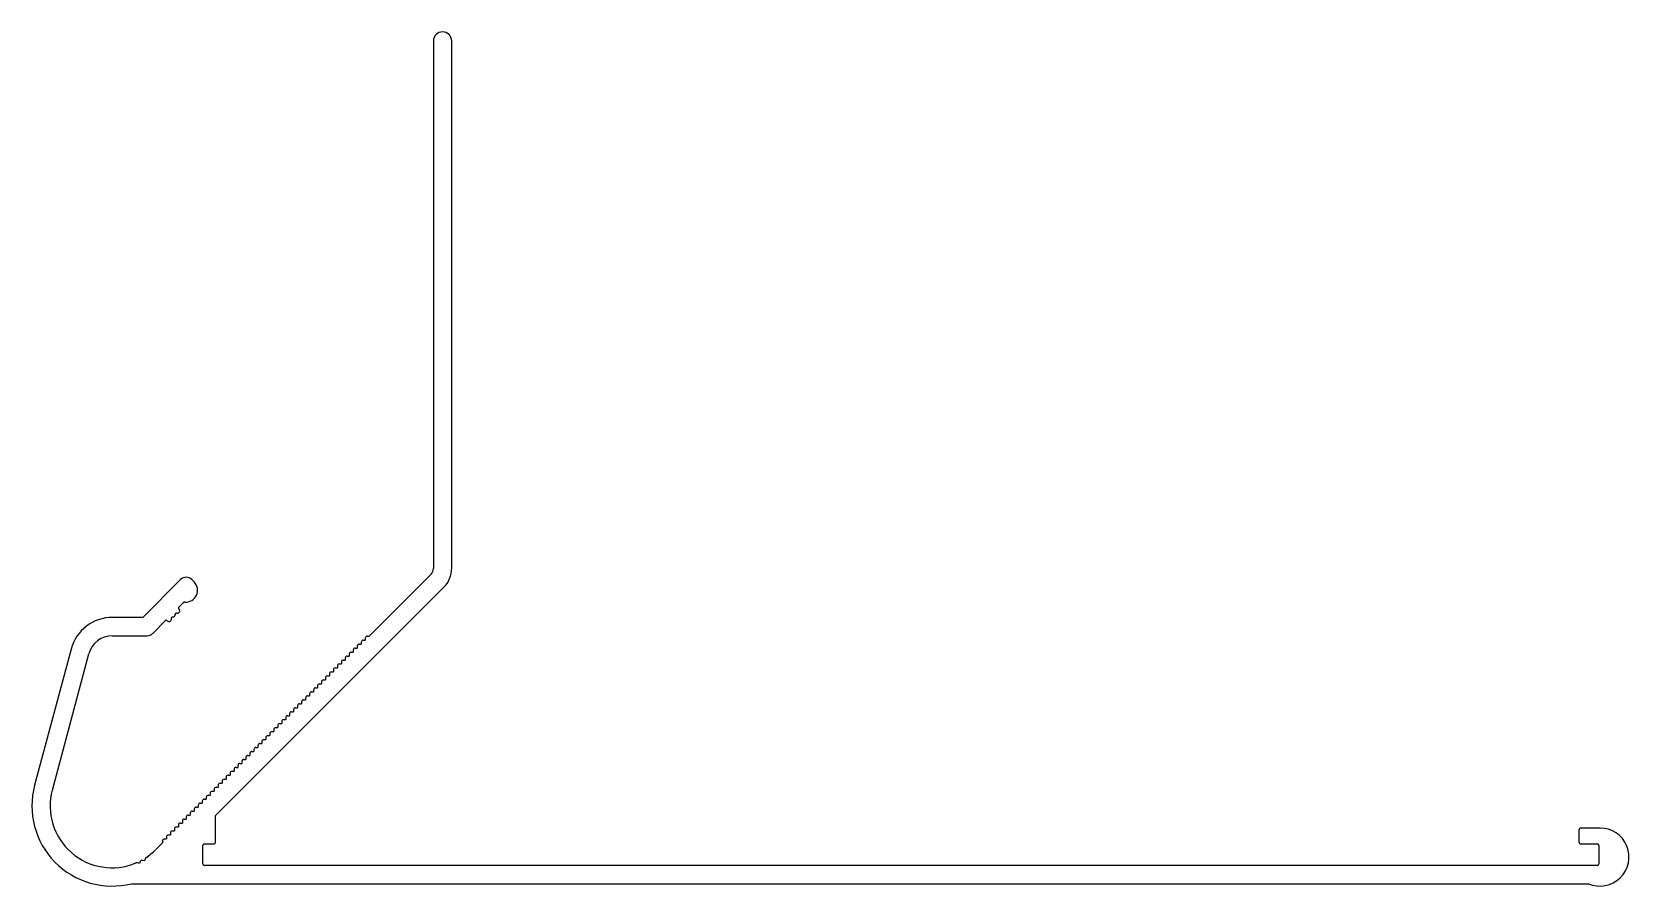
# Model space of a CAD drawing. Extents: x 73 to 273, y 5 to 113.
import ezdxf

# ---------------------------------------------------------------- set-up
doc = ezdxf.new("R2010")
doc.units = 0
doc.layers.get('0').update_dxf_attribs({"linetype": 'CONTINUOUS'})

msp = doc.modelspace()

# ---------------------------------------------------------------- linework, layer by layer
for p, q in [((123.03, 111.66), (123.03, 45.32)), ((125.33, 45.4), (125.33, 111.66)), ((122.74, 44.61), (114.95, 36.82)), ((91.23, 43.94), (86.47, 39.18)), ((92.93, 43.65), (92.65, 43.94)), ((95.63, 14.25), (124.31, 42.93)), ((91.01, 40.45), (91.57, 41.02)), ((86.47, 39.18), (82.67, 39.18)), ((87.72, 37.17), (89.33, 38.78)), ((82.67, 36.88), (87.01, 36.88)), ((114.2, 36.32), (114.45, 36.32)), ((114.45, 36.57), (114.45, 36.32)), ((114.7, 36.82), (114.95, 36.82)), ((77.46, 35.17), (72.87, 18.07)), ((75.1, 17.47), (79.68, 34.58)), ((112.2, 34.32), (112.45, 34.32)), ((112.45, 34.57), (112.45, 34.32)), ((112.7, 34.82), (112.95, 34.82)), ((112.95, 35.07), (112.95, 34.82)), ((113.2, 35.32), (113.45, 35.32)), ((113.45, 35.57), (113.45, 35.32)), ((113.7, 35.82), (113.95, 35.82)), ((113.95, 36.07), (113.95, 35.82)), ((110.2, 32.32), (110.45, 32.32)), ((110.45, 32.57), (110.45, 32.32)), ((110.7, 32.82), (110.95, 32.82)), ((110.95, 33.07), (110.95, 32.82)), ((111.2, 33.32), (111.45, 33.32)), ((111.45, 33.57), (111.45, 33.32)), ((111.7, 33.82), (111.95, 33.82)), ((111.95, 34.07), (111.95, 33.82)), ((108.2, 30.32), (108.45, 30.32)), ((108.45, 30.57), (108.45, 30.32)), ((108.7, 30.82), (108.95, 30.82)), ((108.95, 31.07), (108.95, 30.82)), ((109.2, 31.32), (109.45, 31.32)), ((109.45, 31.57), (109.45, 31.32)), ((109.7, 31.82), (109.95, 31.82)), ((109.95, 32.07), (109.95, 31.82)), ((106.2, 28.32), (106.45, 28.32)), ((106.45, 28.57), (106.45, 28.32)), ((106.7, 28.82), (106.95, 28.82)), ((106.95, 29.07), (106.95, 28.82)), ((107.2, 29.32), (107.45, 29.32)), ((107.45, 29.57), (107.45, 29.32)), ((107.7, 29.82), (107.95, 29.82)), ((107.95, 30.07), (107.95, 29.82)), ((104.2, 26.32), (104.45, 26.32)), ((104.45, 26.57), (104.45, 26.32)), ((104.7, 26.82), (104.95, 26.82)), ((104.95, 27.07), (104.95, 26.82)), ((105.2, 27.32), (105.45, 27.32)), ((105.45, 27.57), (105.45, 27.32)), ((105.7, 27.82), (105.95, 27.82)), ((105.95, 28.07), (105.95, 27.82)), ((102.2, 24.32), (102.45, 24.32)), ((102.45, 24.57), (102.45, 24.32)), ((102.7, 24.82), (102.95, 24.82)), ((102.95, 25.07), (102.95, 24.82)), ((103.2, 25.32), (103.45, 25.32)), ((103.45, 25.57), (103.45, 25.32)), ((103.7, 25.82), (103.95, 25.82)), ((103.95, 26.07), (103.95, 25.82)), ((100.2, 22.32), (100.45, 22.32)), ((100.45, 22.57), (100.45, 22.32)), ((100.7, 22.82), (100.95, 22.82)), ((100.95, 23.07), (100.95, 22.82)), ((101.2, 23.32), (101.45, 23.32)), ((101.45, 23.57), (101.45, 23.32)), ((101.7, 23.82), (101.95, 23.82)), ((101.95, 24.07), (101.95, 23.82)), ((98.2, 20.32), (98.45, 20.32)), ((98.45, 20.57), (98.45, 20.32)), ((98.7, 20.82), (98.95, 20.82)), ((98.95, 21.07), (98.95, 20.82)), ((99.2, 21.32), (99.45, 21.32)), ((99.45, 21.57), (99.45, 21.32)), ((99.7, 21.82), (99.95, 21.82)), ((99.95, 22.07), (99.95, 21.82)), ((96.2, 18.32), (96.45, 18.32)), ((96.45, 18.57), (96.45, 18.32)), ((96.7, 18.82), (96.95, 18.82)), ((96.95, 19.07), (96.95, 18.82)), ((97.2, 19.32), (97.45, 19.32)), ((97.45, 19.57), (97.45, 19.32)), ((97.7, 19.82), (97.95, 19.82)), ((97.95, 20.07), (97.95, 19.82)), ((94.2, 16.32), (94.45, 16.32)), ((94.45, 16.57), (94.45, 16.32)), ((94.7, 16.82), (94.95, 16.82)), ((94.95, 17.07), (94.95, 16.82)), ((95.2, 17.32), (95.45, 17.32)), ((95.45, 17.57), (95.45, 17.32)), ((95.7, 17.82), (95.95, 17.82)), ((95.95, 18.07), (95.95, 17.82)), ((91.95, 14.07), (91.95, 13.82)), ((92.2, 14.32), (92.45, 14.32)), ((92.45, 14.57), (92.45, 14.32)), ((92.7, 14.82), (92.95, 14.82)), ((92.95, 15.07), (92.95, 14.82)), ((93.2, 15.32), (93.45, 15.32)), ((93.45, 15.57), (93.45, 15.32)), ((93.7, 15.82), (93.95, 15.82)), ((93.95, 16.07), (93.95, 15.82)), ((95.63, 10.94), (95.63, 14.25)), ((89.95, 12.07), (89.95, 11.82)), ((90.2, 12.32), (90.45, 12.32)), ((90.45, 12.57), (90.45, 12.32)), ((90.7, 12.82), (90.95, 12.82)), ((90.95, 13.07), (90.95, 12.82)), ((91.2, 13.32), (91.45, 13.32)), ((91.45, 13.57), (91.45, 13.32)), ((91.7, 13.82), (91.95, 13.82)), ((267.13, 12.44), (267.13, 10.94)), ((269.78, 12.69), (267.38, 12.69)), ((88.1, 9.97), (88.95, 10.82)), ((88.95, 11.07), (88.95, 10.82)), ((89.2, 11.32), (89.45, 11.32)), ((89.45, 11.57), (89.45, 11.32)), ((89.7, 11.82), (89.95, 11.82)), ((94.03, 8.19), (94.03, 10.49)), ((94.23, 10.69), (95.38, 10.69)), ((267.38, 10.69), (269.43, 10.69)), ((269.63, 10.49), (269.63, 8.19)), ((86.06, 8.22), (85.79, 8.31)), ((86.13, 8.46), (86.06, 8.22)), ((86.67, 8.55), (86.45, 8.62)), ((86.76, 8.83), (86.67, 8.55)), ((269.43, 7.99), (94.23, 7.99)), ((85.04, 5.69), (268.33, 5.69))]:
    msp.add_line(p, q)
for centre, radius, start, end in [((124.18, 111.66), 1.15, 0, 180), ((91.94, 43.23), 1, 45.0001, 135), ((122.03, 45.32), 1, 315, 0), ((121.83, 45.4), 3.5, 315, 360), ((91.87, 42.59), 1.5, 266.0831, 45), ((90.82, 40), 0.3, 253.9165, 50.0986), ((91.11, 40.35), 0.15, 134.9996, 230.0986), ((91.75, 40.85), 0.25, 86.0831, 134.9996), ((82.67, 33.78), 5.4, 90, 165), ((89.43, 38.67), 0.15, 38.6204, 135), ((89.78, 38.95), 0.3, 218.6204, 16.9642), ((90.21, 39.08), 0.15, 85.3769, 196.9642), ((90.25, 39.53), 0.3, 265.3769, 5.2766), ((90.7, 39.57), 0.15, 73.9165, 185.2766), ((82.67, 33.78), 3.1, 90, 165), ((87.01, 37.88), 1, 270, 315), ((114.2, 36.07), 0.25, 90, 180), ((114.7, 36.57), 0.25, 90, 180), ((112.2, 34.07), 0.25, 90, 180), ((112.7, 34.57), 0.25, 90, 180), ((113.2, 35.07), 0.25, 90, 180), ((113.7, 35.57), 0.25, 90, 180), ((110.2, 32.07), 0.25, 90, 180), ((110.7, 32.57), 0.25, 90, 180), ((111.2, 33.07), 0.25, 90, 180), ((111.7, 33.57), 0.25, 90, 180), ((108.2, 30.07), 0.25, 90, 180), ((108.7, 30.57), 0.25, 90, 180), ((109.2, 31.07), 0.25, 90, 180), ((109.7, 31.57), 0.25, 90, 180), ((106.2, 28.07), 0.25, 90, 180), ((106.7, 28.57), 0.25, 90, 180), ((107.2, 29.07), 0.25, 90, 180), ((107.7, 29.57), 0.25, 90, 180), ((104.2, 26.07), 0.25, 90, 180), ((104.7, 26.57), 0.25, 90, 180), ((105.2, 27.07), 0.25, 90, 180), ((105.7, 27.57), 0.25, 90, 180), ((102.2, 24.07), 0.25, 90, 180), ((102.7, 24.57), 0.25, 90, 180), ((103.2, 25.07), 0.25, 90, 180), ((103.7, 25.57), 0.25, 90, 180), ((100.2, 22.07), 0.25, 90, 180), ((100.7, 22.57), 0.25, 90, 180), ((101.2, 23.07), 0.25, 90, 180), ((101.7, 23.57), 0.25, 90, 180), ((98.2, 20.07), 0.25, 90, 180), ((98.7, 20.57), 0.25, 90, 180), ((99.2, 21.07), 0.25, 90, 180), ((99.7, 21.57), 0.25, 90, 180), ((96.2, 18.07), 0.25, 90, 180), ((96.7, 18.57), 0.25, 90, 180), ((97.2, 19.07), 0.25, 90, 180), ((97.7, 19.57), 0.25, 90, 180), ((82.6, 15.46), 10.07, 165, 284.0201), ((82.6, 15.46), 7.77, 165, 292.8273), ((94.2, 16.07), 0.25, 90, 180), ((94.7, 16.57), 0.25, 90, 180), ((95.2, 17.07), 0.25, 90, 180), ((95.7, 17.57), 0.25, 90, 180), ((92.2, 14.07), 0.25, 90, 180), ((92.7, 14.57), 0.25, 90, 180), ((93.2, 15.07), 0.25, 90, 180), ((93.7, 15.57), 0.25, 90, 180), ((90.2, 12.07), 0.25, 90, 180), ((90.7, 12.57), 0.25, 90, 180), ((91.2, 13.07), 0.25, 90, 180), ((91.7, 13.57), 0.25, 90, 180), ((267.38, 12.44), 0.25, 90, 180), ((269.78, 9.04), 3.65, 246.6079, 90), ((89.2, 11.07), 0.25, 90, 180), ((89.7, 11.57), 0.25, 90, 180), ((94.23, 10.49), 0.2, 90, 180), ((95.38, 10.94), 0.25, 270, 360), ((267.38, 10.94), 0.25, 180, 270), ((269.43, 10.49), 0.2, 0, 90), ((85.71, 8.07), 0.25, 72.8397, 112.8273), ((86.37, 8.38), 0.25, 72.832, 162.8749), ((87, 8.75), 0.25, 123.2125, 162.8463), ((82.6, 15.46), 7.77, 303.2125, 315), ((94.23, 8.19), 0.2, 180, 270), ((269.43, 8.19), 0.2, 270, 0)]:
    msp.add_arc(centre, radius, start, end)

doc.saveas('drawing.dxf')
